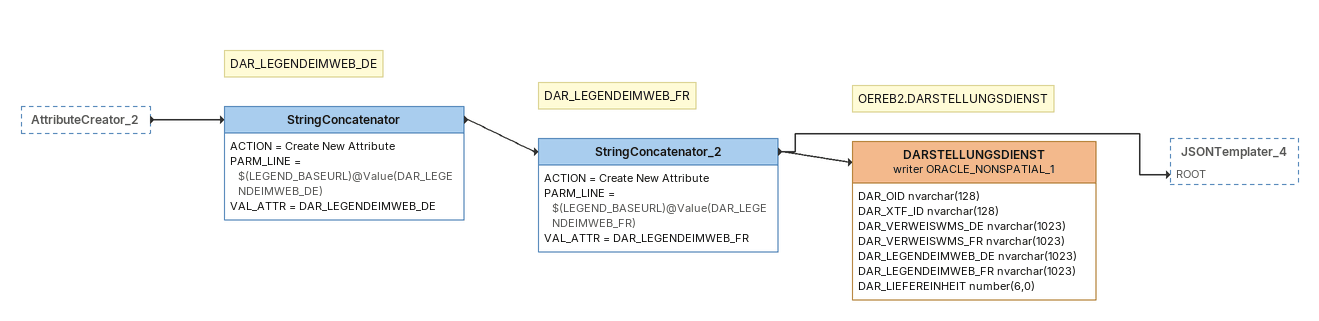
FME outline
AttributeCreator_2 [outside]
    -> StringConcatenator
Note: DAR_LEGENDEIMWEB_DE
StringConcatenator
    ACTION = Create New Attribute
    PARM_LINE = $(LEGEND_BASEURL)@Value(DAR_LEGENDEIMWEB_DE)
    VAL_ATTR = DAR_LEGENDEIMWEB_DE
    -> StringConcatenator_2
Note: DAR_LEGENDEIMWEB_FR
StringConcatenator_2
    ACTION = Create New Attribute
    PARM_LINE = $(LEGEND_BASEURL)@Value(DAR_LEGENDEIMWEB_FR)
    VAL_ATTR = DAR_LEGENDEIMWEB_FR
    -> DARSTELLUNGSDIENST (writer ORACLE_NONSPATIAL_1)
    -> JSONTemplater_4 [ROOT]
Note: OEREB2.DARSTELLUNGSDIENST
DARSTELLUNGSDIENST (writer ORACLE_NONSPATIAL_1)
    attributes: DAR_OID nvarchar(128), DAR_XTF_ID nvarchar(128), DAR_VERWEISWMS_DE nvarchar(1023), DAR_VERWEISWMS_FR nvarchar(1023), DAR_LEGENDEIMWEB_DE nvarchar(1023), DAR_LEGENDEIMWEB_FR nvarchar(1023), DAR_LIEFEREINHEIT number(6,0)
